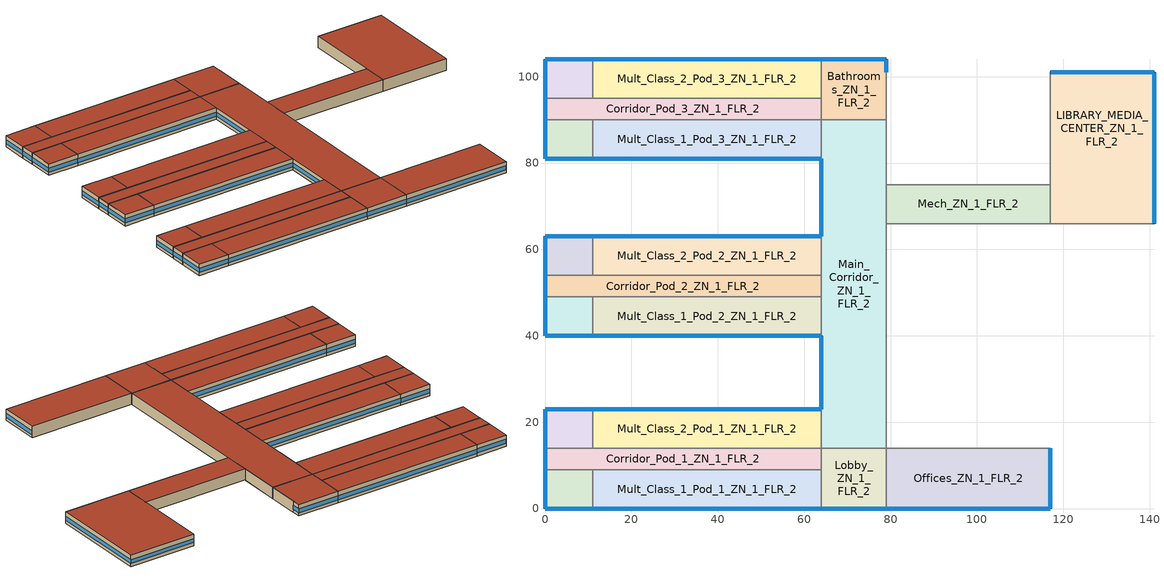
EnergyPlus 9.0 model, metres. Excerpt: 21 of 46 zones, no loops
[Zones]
Corner_Class_1_Pod_1_ZN_1_FLR_2
 floor to Corner_Class_1_Pod_1_ZN_1_FLR_1 (int_slab_floor): 0,9 11,9 11,0 0,0 z4
 wall outside (nonres_ext_wall): 0,9 0,0 11,0 z4:8
 wall to Mult_Class_1_Pod_1_ZN_1_FLR_2 (int_wall): 11,0 11,9 z4:8
 wall to Corridor_Pod_1_ZN_1_FLR_2 (int_wall): 11,9 0,9 z4:8
 window (NonresWindow_U_0.47_SHGC_0.25): 0.05,0 10.95,0 z5.1:6.51; 0,8.95 0,0.05 z5.1:6.52
 roof outside (nonres_roof): 0,0 11,0 11,9 0,9 z8
Mult_Class_1_Pod_1_ZN_1_FLR_2
 floor to Mult_Class_1_Pod_1_ZN_1_FLR_1 (int_slab_floor): 11,9 64,9 64,0 11,0 z4
 wall outside (nonres_ext_wall): 11,0 64,0 z4:8
 wall to Lobby_ZN_1_FLR_2 (int_wall): 64,0 64,9 z4:8
 wall to Corridor_Pod_1_ZN_1_FLR_2 (int_wall): 64,9 11,9 z4:8
 window (NonresWindow_U_0.47_SHGC_0.25): 11.05,0 63.95,0 z5.1:6.5
 roof outside (nonres_roof): 11,0 64,0 64,9 11,9 z8
Corridor_Pod_1_ZN_1_FLR_2
 floor to Corridor_Pod_1_ZN_1_FLR_1 (int_slab_floor): 0,14 64,14 64,9 0,9 z4
 wall outside (nonres_ext_wall): 0,14 0,9 z4:8
 wall to Lobby_ZN_1_FLR_2 (int_wall): 64,9 64,14 z4:8
 wall to Mult_Class_2_Pod_1_ZN_1_FLR_2 (int_wall): 64,14 11,14 z4:8
 wall to Corner_Class_2_Pod_1_ZN_1_FLR_2 (int_wall): 11,14 0,14 z4:8
 window (NonresWindow_U_0.47_SHGC_0.25): 0,13.95 0,9.05 z5.1:6.53
 roof outside (nonres_roof): 0,9 64,9 64,14 0,14 z8
Corner_Class_2_Pod_1_ZN_1_FLR_2
 floor to Corner_Class_2_Pod_1_ZN_1_FLR_1 (int_slab_floor): 0,23 11,23 11,14 0,14 z4
 wall outside (nonres_ext_wall): 11,23 0,23 0,14 z4:8
 wall to Mult_Class_2_Pod_1_ZN_1_FLR_2 (int_wall): 11,14 11,23 z4:8
 window (NonresWindow_U_0.47_SHGC_0.25): 10.95,23 0.05,23 z5.1:6.51; 0,22.95 0,14.05 z5.1:6.52
 roof outside (nonres_roof): 0,14 11,14 11,23 0,23 z8
Mult_Class_2_Pod_1_ZN_1_FLR_2
 floor to Mult_Class_2_Pod_1_ZN_1_FLR_1 (int_slab_floor): 11,23 64,23 64,14 11,14 z4
 wall outside (nonres_ext_wall): 64,23 11,23 z4:8
 wall to Main_Corridor_ZN_1_FLR_2 (int_wall): 64,14 64,23 z4:8
 window (NonresWindow_U_0.47_SHGC_0.25): 63.95,23 11.05,23 z5.1:6.5
 roof outside (nonres_roof): 11,14 64,14 64,23 11,23 z8
Corner_Class_1_Pod_2_ZN_1_FLR_2
 floor to Corner_Class_1_Pod_2_ZN_1_FLR_1 (int_slab_floor): 0,49 11,49 11,40 0,40 z4
 wall outside (nonres_ext_wall): 0,49 0,40 11,40 z4:8
 wall to Mult_Class_1_Pod_2_ZN_1_FLR_2 (int_wall): 11,40 11,49 z4:8
 wall to Corridor_Pod_2_ZN_1_FLR_2 (int_wall): 11,49 0,49 z4:8
 window (NonresWindow_U_0.47_SHGC_0.25): 0.05,40 10.95,40 z5.1:6.51; 0,48.95 0,40.05 z5.1:6.52
 roof outside (nonres_roof): 0,40 11,40 11,49 0,49 z8
Mult_Class_1_Pod_2_ZN_1_FLR_2
 floor to Mult_Class_1_Pod_2_ZN_1_FLR_1 (int_slab_floor): 11,49 64,49 64,40 11,40 z4
 wall outside (nonres_ext_wall): 11,40 64,40 z4:8
 wall to Main_Corridor_ZN_1_FLR_2 (int_wall): 64,40 64,49 z4:8
 wall to Corridor_Pod_2_ZN_1_FLR_2 (int_wall): 64,49 11,49 z4:8
 window (NonresWindow_U_0.47_SHGC_0.25): 11.05,40 63.95,40 z5.1:6.5
 roof outside (nonres_roof): 11,40 64,40 64,49 11,49 z8
Corridor_Pod_2_ZN_1_FLR_2
 floor to Corridor_Pod_2_ZN_1_FLR_1 (int_slab_floor): 0,54 64,54 64,49 0,49 z4
 wall outside (nonres_ext_wall): 0,54 0,49 z4:8
 wall to Main_Corridor_ZN_1_FLR_2 (int_wall): 64,49 64,54 z4:8
 wall to Mult_Class_2_Pod_2_ZN_1_FLR_2 (int_wall): 64,54 11,54 z4:8
 wall to Corner_Class_2_Pod_2_ZN_1_FLR_2 (int_wall): 11,54 0,54 z4:8
 window (NonresWindow_U_0.47_SHGC_0.25): 0,53.95 0,49.05 z5.1:6.53
 roof outside (nonres_roof): 0,49 64,49 64,54 0,54 z8
Corner_Class_2_Pod_2_ZN_1_FLR_2
 floor to Corner_Class_2_Pod_2_ZN_1_FLR_1 (int_slab_floor): 0,63 11,63 11,54 0,54 z4
 wall outside (nonres_ext_wall): 11,63 0,63 0,54 z4:8
 wall to Mult_Class_2_Pod_2_ZN_1_FLR_2 (int_wall): 11,54 11,63 z4:8
 window (NonresWindow_U_0.47_SHGC_0.25): 10.95,63 0.05,63 z5.1:6.51; 0,62.95 0,54.05 z5.1:6.52
 roof outside (nonres_roof): 0,54 11,54 11,63 0,63 z8
Mult_Class_2_Pod_2_ZN_1_FLR_2
 floor to Mult_Class_2_Pod_2_ZN_1_FLR_1 (int_slab_floor): 11,63 64,63 64,54 11,54 z4
 wall outside (nonres_ext_wall): 64,63 11,63 z4:8
 wall to Main_Corridor_ZN_1_FLR_2 (int_wall): 64,54 64,63 z4:8
 window (NonresWindow_U_0.47_SHGC_0.25): 63.95,63 11.05,63 z5.1:6.5
 roof outside (nonres_roof): 11,54 64,54 64,63 11,63 z8
Corner_Class_1_Pod_3_ZN_1_FLR_2
 floor to Corner_Class_1_Pod_3_ZN_1_FLR_1 (int_slab_floor): 0,90 11,90 11,81 0,81 z4
 wall outside (nonres_ext_wall): 0,90 0,81 11,81 z4:8
 wall to Mult_Class_1_Pod_3_ZN_1_FLR_2 (int_wall): 11,81 11,90 z4:8
 wall to Corridor_Pod_3_ZN_1_FLR_2 (int_wall): 11,90 0,90 z4:8
 window (NonresWindow_U_0.47_SHGC_0.25): 0.05,81 10.95,81 z5.1:6.51; 0,89.95 0,81.05 z5.1:6.52
 roof outside (nonres_roof): 0,81 11,81 11,90 0,90 z8
Mult_Class_1_Pod_3_ZN_1_FLR_2
 floor to Mult_Class_1_Pod_3_ZN_1_FLR_1 (int_slab_floor): 11,90 64,90 64,81 11,81 z4
 wall outside (nonres_ext_wall): 11,81 64,81 z4:8
 wall to Main_Corridor_ZN_1_FLR_2 (int_wall): 64,81 64,90 z4:8
 wall to Corridor_Pod_3_ZN_1_FLR_2 (int_wall): 64,90 11,90 z4:8
 window (NonresWindow_U_0.47_SHGC_0.25): 11.05,81 63.95,81 z5.1:6.5
 roof outside (nonres_roof): 11,81 64,81 64,90 11,90 z8
Corridor_Pod_3_ZN_1_FLR_2
 floor to Corridor_Pod_3_ZN_1_FLR_1 (int_slab_floor): 0,95 64,95 64,90 0,90 z4
 wall outside (nonres_ext_wall): 0,95 0,90 z4:8
 wall to Bathrooms_ZN_1_FLR_2 (int_wall): 64,90 64,95 z4:8
 wall to Mult_Class_2_Pod_3_ZN_1_FLR_2 (int_wall): 64,95 11,95 z4:8
 wall to Corner_Class_2_Pod_3_ZN_1_FLR_2 (int_wall): 11,95 0,95 z4:8
 window (NonresWindow_U_0.47_SHGC_0.25): 0,94.95 0,90.05 z5.1:6.53
 roof outside (nonres_roof): 0,90 64,90 64,95 0,95 z8
Corner_Class_2_Pod_3_ZN_1_FLR_2
 floor to Corner_Class_2_Pod_3_ZN_1_FLR_1 (int_slab_floor): 0,104 11,104 11,95 0,95 z4
 wall outside (nonres_ext_wall): 11,104 0,104 0,95 z4:8
 wall to Mult_Class_2_Pod_3_ZN_1_FLR_2 (int_wall): 11,95 11,104 z4:8
 window (NonresWindow_U_0.47_SHGC_0.25): 10.95,104 0.05,104 z5.1:6.51; 0,103.95 0,95.05 z5.1:6.52
 roof outside (nonres_roof): 0,95 11,95 11,104 0,104 z8
Mult_Class_2_Pod_3_ZN_1_FLR_2
 floor to Mult_Class_2_Pod_3_ZN_1_FLR_1 (int_slab_floor): 11,104 64,104 64,95 11,95 z4
 wall outside (nonres_ext_wall): 64,104 11,104 z4:8
 wall to Bathrooms_ZN_1_FLR_2 (int_wall): 64,95 64,104 z4:8
 window (NonresWindow_U_0.47_SHGC_0.25): 63.95,104 11.05,104 z5.1:6.5
 roof outside (nonres_roof): 11,95 64,95 64,104 11,104 z8
Main_Corridor_ZN_1_FLR_2
 floor to Main_Corridor_ZN_1_FLR_1 (int_slab_floor): 64,90 79,90 79,14 64,14 z4
 wall outside (nonres_ext_wall): 64,81 64,63 / 64,40 64,23 z4:8
 wall to Lobby_ZN_1_FLR_2 (int_wall): 64,14 79,14 z4:8
 wall to Gym_ZN_1_FLR_1 (int_wall): 79,14 79,66 z4:8
 wall to Mech_ZN_1_FLR_2 (int_wall): 79,66 79,75 z4:8
 wall to Auditorium_ZN_1_FLR_1 (nonres_ext_wall): 79,75 79,90 z4:8
 wall to Bathrooms_ZN_1_FLR_2 (int_wall): 79,90 64,90 z4:8
 window (NonresWindow_U_0.47_SHGC_0.25): 64,80.95 64,63.05 / 64,39.95 64,23.05 z5.1:6.51
 roof outside (nonres_roof): 64,14 79,14 79,90 64,90 z8
Lobby_ZN_1_FLR_2
 floor to Lobby_ZN_1_FLR_1 (int_slab_floor): 64,14 79,14 79,0 64,0 z4
 wall outside (nonres_ext_wall): 64,0 79,0 z4:8
 wall to Offices_ZN_1_FLR_2 (int_wall): 79,0 79,14 z4:8
 window (NonresWindow_U_0.47_SHGC_0.25): 64.05,0 78.95,0 z5.1:6.51
 roof outside (nonres_roof): 64,0 79,0 79,14 64,14 z8
Bathrooms_ZN_1_FLR_2
 floor to Bathrooms_ZN_1_FLR_1 (int_slab_floor): 64,104 79,104 79,90 64,90 z4
 wall outside (nonres_ext_wall): 79,101 79,104 64,104 z4:8
 wall to Auditorium_ZN_1_FLR_1 (nonres_ext_wall): 79,90 79,101 z4:8
 window (NonresWindow_U_0.47_SHGC_0.25): 79,101.05 79,103.95 z5.1:6.55; 78.95,104 64.05,104 z5.1:6.51
 roof outside (nonres_roof): 64,90 79,90 79,104 64,104 z8
Offices_ZN_1_FLR_2
 floor to Offices_ZN_1_FLR_1 (int_slab_floor): 79,14 117,14 117,0 79,0 z4
 wall outside (nonres_ext_wall): 79,0 117,0 117,14 z4:8
 wall to Gym_ZN_1_FLR_1 (int_wall): 117,14 79,14 z4:8
 window (NonresWindow_U_0.47_SHGC_0.25): 79.05,0 116.95,0 z5.1:6.5; 117,0.05 117,13.95 z5.1:6.51
 roof outside (nonres_roof): 79,0 117,0 117,14 79,14 z8
LIBRARY_MEDIA_CENTER_ZN_1_FLR_2
 floor to Kitchen_ZN_1_FLR_1 (int_slab_floor): 117,75 141,75 141,66 117,66 z4
 floor to Cafeteria_ZN_1_FLR_1 (int_slab_floor): 117,101 141,101 141,75 117,75 z4
 wall outside (nonres_ext_wall): 141,66 141,101 117,101 z4:8
 wall to Aux_Gym_ZN_1_FLR_1 (int_wall): 117,66 141,66 z4:8
 wall to Mech_ZN_1_FLR_2 (int_wall): 117,75 117,66 z4:8
 wall to Auditorium_ZN_1_FLR_1 (int_wall): 117,101 117,75 z4:8
 window (NonresWindow_U_0.47_SHGC_0.25): 141,66.05 141,100.95 z5.1:6.5; 140.95,101 117.05,101 z5.1:6.51
 roof outside (nonres_roof): 117,66 141,66 141,101 117,101 z8
Mech_ZN_1_FLR_2
 floor to Mech_ZN_1_FLR_1 (int_slab_floor): 79,75 117,75 117,66 79,66 z4
 wall to Gym_ZN_1_FLR_1 (int_wall): 79,66 117,66 z4:8
 wall to Auditorium_ZN_1_FLR_1 (int_wall): 117,75 79,75 z4:8
 roof outside (nonres_roof): 79,66 117,66 117,75 79,75 z8
[Building]
SchoolSecondary: North Axis {deg}=0; Terrain=City; Loads Convergence Tolerance Value=0.04; Temperature Convergence Tolerance Value {deltaC}=0.2; Solar Distribution=FullInteriorAndExterior; Maximum Number of Warmup Days=25; Minimum Number of Warmup Days=6
[Site:Location]
Site:Location=Tampa-MacDill.AFB_FL_USA WMO=747880; Latitude {N+ S-}=27.85; Longitude {W- E+}=-82.52; Time Zone Relative to GMT {GMT+/-}=-5; Elevation {m}=8
[SizingPeriod:DesignDay] Day of Month=21; Dry-Bulb Temperature Range Modifier Type=DefaultMultipliers; Humidity Condition Type=Wetbulb; Barometric Pressure {Pa}=101229; Rain {Yes/No}=No; Snow on ground {Yes/No}=No; Daylight Savings Time Indicator=No
Name | Month | Day Type | Maximum Dry-Bulb Temperature {C} | Daily Dry-Bulb Temperature Range {C} | Wetbulb at Maximum Dry-Bulb {C} | Wind Speed {m/s} design conditions vs. traditional 6.71 m/s (15 mph) | Wind Direction {Degrees; N=0, S=180} | Solar Model Indicator | Clearness {0.0 to 1.1} | Wind Speed {m/s} design conditions vs. traditional 3.35 m/s (7mph) | ASHRAE Clear Sky Optical Depth for Beam Irradiance (taub) | ASHRAE Clear Sky Optical Depth for Diffuse Irradiance (taud)
Tampa-MacDill.AFB_FL_USA Ann Htg 99.6% Condns DB | 1 | WinterDesignDay | 4.6 | 0 | 4.6 | 2.5 | 10 | ASHRAEClearSky | 0
Tampa-MacDill.AFB_FL_USA Ann Clg .4% Condns DB=>MWB | 8 | SummerDesignDay | 33.9 | 7.9 | 25.1 |  | 270 | ASHRAETau |  | 3.1 | 0.491 | 2.016
[Site:WaterMainsTemperature]
Calculation Method=CORRELATION; Annual average outdoor air temperature {C}=21.85; Maximum difference in monthly average outdoor air temperatures {C}=14.3
[Site:GroundTemperature:FCfactorMethod]
January Ground Temperature {C}=24.2; February Ground Temperature {C}=18.9; March Ground Temperature {C}=15.7; April Ground Temperature {C}=13.6; May Ground Temperature {C}=15.5; June Ground Temperature {C}=17.1; July Ground Temperature {C}=21.2; August Ground Temperature {C}=26.9; September Ground Temperature {C}=27.6; October Ground Temperature {C}=27.9; November Ground Temperature {C}=27.4; December Ground Temperature {C}=26.2
[Material:NoMass]
CP02 CARPET PAD: VeryRough, 0.21648, 0.9, 0.7, 0.8
Nonres_Roof_Insulation: MediumSmooth, 4.31889, 0.9, 0.7, 0.7
Nonres_Exterior_Wall_Insulation: MediumSmooth, 1.71283, 0.9, 0.7, 0.7
[Construction]
InteriorFurnishings: Std Wood 6inch
int_wall: G01 13mm gypsum board, G01 13mm gypsum board
int_slab_floor: 100mm Normalweight concrete floor, CP02 CARPET PAD
nonres_roof: F13 Built-up roofing, Nonres_Roof_Insulation, F08 Metal surface
nonres_ext_wall: F07 25mm stucco, G01 16mm gypsum board, Nonres_Exterior_Wall_Insulation, G01 16mm gypsum board
NonresWindow_U_0.47_SHGC_0.25: Nonres Window Glazing Layer
[Material]
Name | Roughness | Thickness {m} | Conductivity {W/m-K} | Density {kg/m3} | Specific Heat {J/kg-K} | Thermal Absorptance | Solar Absorptance | Visible Absorptance | Absorptance:Thermal | Absorptance:Solar | Absorptance:Visible
Std Wood 6inch | MediumSmooth | 0.15 | 0.12 | 540 | 1210 | 0.9 | 0.7 | 0.7
F07 25mm stucco | Smooth | 0.0254 | 0.72 | 1856 | 840 | 0.9 | 0.7 | 0.7
F08 Metal surface | Smooth | 0.0008 | 45.28 | 7824 | 500
F13 Built-up roofing | Rough | 0.0095 | 0.16 | 1120 | 1460 |  |  |  | 0.75 | 0.45
G01 13mm gypsum board | Smooth | 0.0127 | 0.16 | 800 | 1090 |  |  |  | 0.9 | 0.7 | 0.5
G01 16mm gypsum board | MediumSmooth | 0.0159 | 0.16 | 800 | 1090
100mm Normalweight concrete floor | MediumRough | 0.1016 | 2.31 | 2322 | 832
[WindowMaterial:SimpleGlazingSystem]
Nonres Window Glazing Layer: U-Factor {W/m2-K}=2.66878; Solar Heat Gain Coefficient=0.25; Visible Transmittance=0.275
[Zone] Type=1; Multiplier=1; Ceiling Height {m}=4; Floor Area {m2}=autocalculate; Part of Total Floor Area=Yes
Name | Volume {m3}
Corner_Class_1_Pod_1_ZN_1_FLR_2; Corner_Class_2_Pod_1_ZN_1_FLR_2; Corner_Class_1_Pod_2_ZN_1_FLR_2; Corner_Class_2_Pod_2_ZN_1_FLR_2; Corner_Class_1_Pod_3_ZN_1_FLR_2; Corner_Class_2_Pod_3_ZN_1_FLR_2 | 396
Mult_Class_1_Pod_1_ZN_1_FLR_2; Mult_Class_2_Pod_1_ZN_1_FLR_2; Mult_Class_1_Pod_2_ZN_1_FLR_2; Mult_Class_2_Pod_2_ZN_1_FLR_2; Mult_Class_1_Pod_3_ZN_1_FLR_2; Mult_Class_2_Pod_3_ZN_1_FLR_2 | 1908
Corridor_Pod_1_ZN_1_FLR_2; Corridor_Pod_2_ZN_1_FLR_2; Corridor_Pod_3_ZN_1_FLR_2 | 1280
Main_Corridor_ZN_1_FLR_2 | 4560
Lobby_ZN_1_FLR_2; Bathrooms_ZN_1_FLR_2 | 840
Offices_ZN_1_FLR_2 | 2128
LIBRARY_MEDIA_CENTER_ZN_1_FLR_2 | 3360
Mech_ZN_1_FLR_2 | 1368
[InternalMass] Construction=InteriorFurnishings
Name | Zone | Surface Area {m2}
Corner_Class_1_Pod_1_ZN_1_FLR_2_InternalMass_1 | Corner_Class_1_Pod_1_ZN_1_FLR_2 | 198
Mult_Class_1_Pod_1_ZN_1_FLR_2_InternalMass_1 | Mult_Class_1_Pod_1_ZN_1_FLR_2 | 954
Corridor_Pod_1_ZN_1_FLR_2_InternalMass_1 | Corridor_Pod_1_ZN_1_FLR_2 | 640
Corner_Class_2_Pod_1_ZN_1_FLR_2_InternalMass_1 | Corner_Class_2_Pod_1_ZN_1_FLR_2 | 198
Mult_Class_2_Pod_1_ZN_1_FLR_2_InternalMass_1 | Mult_Class_2_Pod_1_ZN_1_FLR_2 | 954
Corner_Class_1_Pod_2_ZN_1_FLR_2_InternalMass_1 | Corner_Class_1_Pod_2_ZN_1_FLR_2 | 198
Mult_Class_1_Pod_2_ZN_1_FLR_2_InternalMass_1 | Mult_Class_1_Pod_2_ZN_1_FLR_2 | 954
Corridor_Pod_2_ZN_1_FLR_2_InternalMass_1 | Corridor_Pod_2_ZN_1_FLR_2 | 640
Corner_Class_2_Pod_2_ZN_1_FLR_2_InternalMass_1 | Corner_Class_2_Pod_2_ZN_1_FLR_2 | 198
Mult_Class_2_Pod_2_ZN_1_FLR_2_InternalMass_1 | Mult_Class_2_Pod_2_ZN_1_FLR_2 | 954
Corner_Class_1_Pod_3_ZN_1_FLR_2_InternalMass_1 | Corner_Class_1_Pod_3_ZN_1_FLR_2 | 198
Mult_Class_1_Pod_3_ZN_1_FLR_2_InternalMass_1 | Mult_Class_1_Pod_3_ZN_1_FLR_2 | 954
Corridor_Pod_3_ZN_1_FLR_2_InternalMass_1 | Corridor_Pod_3_ZN_1_FLR_2 | 640
Corner_Class_2_Pod_3_ZN_1_FLR_2_InternalMass_1 | Corner_Class_2_Pod_3_ZN_1_FLR_2 | 198
Mult_Class_2_Pod_3_ZN_1_FLR_2_InternalMass_1 | Mult_Class_2_Pod_3_ZN_1_FLR_2 | 954
Main_Corridor_ZN_1_FLR_2_InternalMass_1 | Main_Corridor_ZN_1_FLR_2 | 2280
Lobby_ZN_1_FLR_2_InternalMass_1 | Lobby_ZN_1_FLR_2 | 420
Bathrooms_ZN_1_FLR_2_InternalMass_1 | Bathrooms_ZN_1_FLR_2 | 420
Offices_ZN_1_FLR_2_InternalMass_1 | Offices_ZN_1_FLR_2 | 1064
LIBRARY_MEDIA_CENTER_ZN_1_FLR_2_InternalMass_1 | LIBRARY_MEDIA_CENTER_ZN_1_FLR_2 | 1680
Mech_ZN_1_FLR_2_InternalMass_1 | Mech_ZN_1_FLR_2 | 684
[People] Fraction Radiant=0.3; Sensible Heat Fraction=AUTOCALCULATE; Activity Level Schedule=ACTIVITY_SCH; Enable ASHRAE 55 Comfort Warnings=No; Mean Radiant Temperature Calculation Type=ZoneAveraged; Work Efficiency Schedule=WORK_EFF_SCH; Clothing Insulation Calculation Method=ClothingInsulationSchedule; Clothing Insulation Schedule=CLOTHING_SCH; Air Velocity Schedule=AIR_VELO_SCH; Thermal Comfort Model 1 Type=FANGER
Name | Zone or ZoneList | Number of People Schedule | Number of People Calculation Method | Zone Floor Area per Person {m2/person}
Corner_Class_1_Pod_1_ZN_1_FLR_2 | Corner_Class_1_Pod_1_ZN_1_FLR_2 | BLDG_OCC_SCH | Area/Person | 2.654
Mult_Class_1_Pod_1_ZN_1_FLR_2 | Mult_Class_1_Pod_1_ZN_1_FLR_2 | BLDG_OCC_SCH | Area/Person | 2.654
Corridor_Pod_1_ZN_1_FLR_2 | Corridor_Pod_1_ZN_1_FLR_2 | BLDG_OCC_SCH | People
Corner_Class_2_Pod_1_ZN_1_FLR_2 | Corner_Class_2_Pod_1_ZN_1_FLR_2 | BLDG_OCC_SCH | Area/Person | 2.654
Mult_Class_2_Pod_1_ZN_1_FLR_2 | Mult_Class_2_Pod_1_ZN_1_FLR_2 | BLDG_OCC_SCH | Area/Person | 2.654
Corner_Class_1_Pod_2_ZN_1_FLR_2 | Corner_Class_1_Pod_2_ZN_1_FLR_2 | BLDG_OCC_SCH | Area/Person | 2.654
Mult_Class_1_Pod_2_ZN_1_FLR_2 | Mult_Class_1_Pod_2_ZN_1_FLR_2 | BLDG_OCC_SCH | Area/Person | 2.654
Corridor_Pod_2_ZN_1_FLR_2 | Corridor_Pod_2_ZN_1_FLR_2 | BLDG_OCC_SCH | People
Corner_Class_2_Pod_2_ZN_1_FLR_2 | Corner_Class_2_Pod_2_ZN_1_FLR_2 | BLDG_OCC_SCH | Area/Person | 2.654
Mult_Class_2_Pod_2_ZN_1_FLR_2 | Mult_Class_2_Pod_2_ZN_1_FLR_2 | BLDG_OCC_SCH | Area/Person | 2.654
Corner_Class_1_Pod_3_ZN_1_FLR_2 | Corner_Class_1_Pod_3_ZN_1_FLR_2 | BLDG_OCC_SCH | Area/Person | 2.654
Mult_Class_1_Pod_3_ZN_1_FLR_2 | Mult_Class_1_Pod_3_ZN_1_FLR_2 | BLDG_OCC_SCH_Extend | Area/Person | 2.654
Corridor_Pod_3_ZN_1_FLR_2 | Corridor_Pod_3_ZN_1_FLR_2 | BLDG_OCC_SCH | People
Corner_Class_2_Pod_3_ZN_1_FLR_2 | Corner_Class_2_Pod_3_ZN_1_FLR_2 | BLDG_OCC_SCH | Area/Person | 2.654
Mult_Class_2_Pod_3_ZN_1_FLR_2 | Mult_Class_2_Pod_3_ZN_1_FLR_2 | BLDG_OCC_SCH_Extend | Area/Person | 2.654
Bathrooms_ZN_1_FLR_2 | Bathrooms_ZN_1_FLR_2 | BLDG_OCC_SCH | People
Offices_ZN_1_FLR_2 | Offices_ZN_1_FLR_2 | BLDG_OCC_SCH_Offices_w_SB | Area/Person | 18.579
LIBRARY_MEDIA_CENTER_ZN_1_FLR_2 | LIBRARY_MEDIA_CENTER_ZN_1_FLR_2 | BLDG_OCC_SCH | Area/Person | 9.289
Mech_ZN_1_FLR_2 | Mech_ZN_1_FLR_2 | BLDG_OCC_SCH | People
[Lights] Design Level Calculation Method=Watts/Area; Return Air Fraction=0; Fraction Radiant=0.37; Fraction Visible=0.2; Fraction Replaceable=1; Return Air Fraction Calculated from Plenum Temperature=No
Name | Zone or ZoneList | Schedule | Watts per Zone Floor Area {W/m2}
Corner_Class_1_Pod_1_ZN_1_FLR_2_Lights | Corner_Class_1_Pod_1_ZN_1_FLR_2 | BLDG_LIGHT_CLASSROOM_SCH | 7.64238
Mult_Class_1_Pod_1_ZN_1_FLR_2_Lights | Mult_Class_1_Pod_1_ZN_1_FLR_2 | BLDG_LIGHT_CLASSROOM_SCH | 7.64238
Corridor_Pod_1_ZN_1_FLR_2_Lights | Corridor_Pod_1_ZN_1_FLR_2 | BLDG_LIGHT_CORRIDOR_SCH | 4.4132
Corner_Class_2_Pod_1_ZN_1_FLR_2_Lights | Corner_Class_2_Pod_1_ZN_1_FLR_2 | BLDG_LIGHT_CLASSROOM_SCH | 7.64238
Mult_Class_2_Pod_1_ZN_1_FLR_2_Lights | Mult_Class_2_Pod_1_ZN_1_FLR_2 | BLDG_LIGHT_CLASSROOM_SCH | 7.64238
Corner_Class_1_Pod_2_ZN_1_FLR_2_Lights | Corner_Class_1_Pod_2_ZN_1_FLR_2 | BLDG_LIGHT_CLASSROOM_SCH | 7.64238
Mult_Class_1_Pod_2_ZN_1_FLR_2_Lights | Mult_Class_1_Pod_2_ZN_1_FLR_2 | BLDG_LIGHT_CLASSROOM_SCH | 7.64238
Corridor_Pod_2_ZN_1_FLR_2_Lights | Corridor_Pod_2_ZN_1_FLR_2 | BLDG_LIGHT_CORRIDOR_SCH | 4.4132
Corner_Class_2_Pod_2_ZN_1_FLR_2_Lights | Corner_Class_2_Pod_2_ZN_1_FLR_2 | BLDG_LIGHT_CLASSROOM_SCH | 7.64238
Mult_Class_2_Pod_2_ZN_1_FLR_2_Lights | Mult_Class_2_Pod_2_ZN_1_FLR_2 | BLDG_LIGHT_CLASSROOM_SCH | 7.64238
Corner_Class_1_Pod_3_ZN_1_FLR_2_Lights | Corner_Class_1_Pod_3_ZN_1_FLR_2 | BLDG_LIGHT_CLASSROOM_SCH | 7.64238
Mult_Class_1_Pod_3_ZN_1_FLR_2_Lights | Mult_Class_1_Pod_3_ZN_1_FLR_2 | BLDG_LIGHT_CLASSROOM_SCH | 7.64238
Corridor_Pod_3_ZN_1_FLR_2_Lights | Corridor_Pod_3_ZN_1_FLR_2 | BLDG_LIGHT_CORRIDOR_SCH | 4.4132
Corner_Class_2_Pod_3_ZN_1_FLR_2_Lights | Corner_Class_2_Pod_3_ZN_1_FLR_2 | BLDG_LIGHT_CLASSROOM_SCH | 7.64238
Mult_Class_2_Pod_3_ZN_1_FLR_2_Lights | Mult_Class_2_Pod_3_ZN_1_FLR_2 | BLDG_LIGHT_CLASSROOM_SCH | 7.64238
Main_Corridor_ZN_1_FLR_2_Lights | Main_Corridor_ZN_1_FLR_2 | BLDG_LIGHT_CORRIDOR_SCH | 4.4132
Lobby_ZN_1_FLR_2_Lights | Lobby_ZN_1_FLR_2 | BLDG_LIGHT_LOBBYFLR1_SCH | 9.04168
Bathrooms_ZN_1_FLR_2_Lights | Bathrooms_ZN_1_FLR_2 | BLDG_LIGHT_BATH_SCH | 6.78126
Offices_ZN_1_FLR_2_Lights | Offices_ZN_1_FLR_2 | BLDG_LIGHT_OFFICE_SCH | 7.96529
LIBRARY_MEDIA_CENTER_ZN_1_FLR_2_Lights | LIBRARY_MEDIA_CENTER_ZN_1_FLR_2 | BLDG_LIGHT_LIBRARY_SCH | 8.93405
Mech_ZN_1_FLR_2_Lights | Mech_ZN_1_FLR_2 | BLDG_LIGHT_MECHANIC_SCH | 10.2257
[ElectricEquipment] Schedule=BLDG_EQUIP_SCH; Design Level Calculation Method=EquipmentLevel; Fraction Latent=0; Fraction Radiant=0.5; Fraction Lost=0
Name | Zone or ZoneList | Design Level {W}
Corner_Class_1_Pod_1_ZN_1_FLR_2_PlugMisc_Equip | Corner_Class_1_Pod_1_ZN_1_FLR_2 | 990
Mult_Class_1_Pod_1_ZN_1_FLR_2_PlugMisc_Equip | Mult_Class_1_Pod_1_ZN_1_FLR_2 | 4770
Corridor_Pod_1_ZN_1_FLR_2_PlugMisc_Equip | Corridor_Pod_1_ZN_1_FLR_2 | 1280
Corner_Class_2_Pod_1_ZN_1_FLR_2_PlugMisc_Equip | Corner_Class_2_Pod_1_ZN_1_FLR_2 | 990
Mult_Class_2_Pod_1_ZN_1_FLR_2_PlugMisc_Equip | Mult_Class_2_Pod_1_ZN_1_FLR_2 | 4770
Corner_Class_1_Pod_2_ZN_1_FLR_2_PlugMisc_Equip | Corner_Class_1_Pod_2_ZN_1_FLR_2 | 990
Mult_Class_1_Pod_2_ZN_1_FLR_2_PlugMisc_Equip | Mult_Class_1_Pod_2_ZN_1_FLR_2 | 4770
Corridor_Pod_2_ZN_1_FLR_2_PlugMisc_Equip | Corridor_Pod_2_ZN_1_FLR_2 | 1280
Corner_Class_2_Pod_2_ZN_1_FLR_2_PlugMisc_Equip | Corner_Class_2_Pod_2_ZN_1_FLR_2 | 990
Mult_Class_2_Pod_2_ZN_1_FLR_2_PlugMisc_Equip | Mult_Class_2_Pod_2_ZN_1_FLR_2 | 4770
Corner_Class_1_Pod_3_ZN_1_FLR_2_PlugMisc_Equip | Corner_Class_1_Pod_3_ZN_1_FLR_2 | 990
Mult_Class_1_Pod_3_ZN_1_FLR_2_PlugMisc_Equip | Mult_Class_1_Pod_3_ZN_1_FLR_2 | 9540
Corridor_Pod_3_ZN_1_FLR_2_PlugMisc_Equip | Corridor_Pod_3_ZN_1_FLR_2 | 1280
Corner_Class_2_Pod_3_ZN_1_FLR_2_PlugMisc_Equip | Corner_Class_2_Pod_3_ZN_1_FLR_2 | 990
Mult_Class_2_Pod_3_ZN_1_FLR_2_PlugMisc_Equip | Mult_Class_2_Pod_3_ZN_1_FLR_2 | 9540
Main_Corridor_ZN_1_FLR_2_PlugMisc_Equip | Main_Corridor_ZN_1_FLR_2 | 4560
Lobby_ZN_1_FLR_2_PlugMisc_Equip | Lobby_ZN_1_FLR_2 | 840
Bathrooms_ZN_1_FLR_2_PlugMisc_Equip | Bathrooms_ZN_1_FLR_2 | 840
Offices_ZN_1_FLR_2_PlugMisc_Equip | Offices_ZN_1_FLR_2 | 5745.6
LIBRARY_MEDIA_CENTER_ZN_1_FLR_2_PlugMisc_Equip | LIBRARY_MEDIA_CENTER_ZN_1_FLR_2 | 8400
Mech_ZN_1_FLR_2_PlugMisc_Equip | Mech_ZN_1_FLR_2 | 1368
[Daylighting:Controls] Daylighting Method=SplitFlux; Lighting Control Type=Continuousoff; Minimum Input Power Fraction for Continuous or ContinuousOff Dimming Control=0.2; Minimum Light Output Fraction for Continuous or ContinuousOff Dimming Control=0.2; Number of Stepped Control Steps=3; Probability Lighting will be Reset When Needed in Manual Stepped Control=1; Maximum Allowable Discomfort Glare Index=22
Name | Zone | Glare Calculation Daylighting Reference Point | Glare Calculation Azimuth Angle of View Direction Clockwise from Zone y-Axis {deg} | Daylighting Reference Point 1 | Fraction of Zone Controlled by Reference Point 1 | Illuminance Setpoint at Reference Point 1 {lux} | Daylighting Reference Point 2 | Fraction of Zone Controlled by Reference Point 2 | Illuminance Setpoint at Reference Point 2 {lux}
Corner_Class_1_Pod_1_ZN_1_FLR_2_DaylCtrl | Corner_Class_1_Pod_1_ZN_1_FLR_2 | Corner_Class_1_Pod_1_ZN_1_FLR_2_DaylRefPt1 | 180 | Corner_Class_1_Pod_1_ZN_1_FLR_2_DaylRefPt1 | 0.56 | 377 | Corner_Class_1_Pod_1_ZN_1_FLR_2_DaylRefPt2 | 0.2 | 377
Mult_Class_1_Pod_1_ZN_1_FLR_2_DaylCtrl | Mult_Class_1_Pod_1_ZN_1_FLR_2 | Mult_Class_1_Pod_1_ZN_1_FLR_2_DaylRefPt1 | 180 | Mult_Class_1_Pod_1_ZN_1_FLR_2_DaylRefPt1 | 0.28 | 377 | Mult_Class_1_Pod_1_ZN_1_FLR_2_DaylRefPt2 | 0.28 | 377
Corner_Class_2_Pod_1_ZN_1_FLR_2_DaylCtrl | Corner_Class_2_Pod_1_ZN_1_FLR_2 | Corner_Class_2_Pod_1_ZN_1_FLR_2_DaylRefPt1 | 270 | Corner_Class_2_Pod_1_ZN_1_FLR_2_DaylRefPt1 | 0.56 | 377 | Corner_Class_2_Pod_1_ZN_1_FLR_2_DaylRefPt2 | 0.2 | 377
Mult_Class_2_Pod_1_ZN_1_FLR_2_DaylCtrl | Mult_Class_2_Pod_1_ZN_1_FLR_2 | Mult_Class_2_Pod_1_ZN_1_FLR_2_DaylRefPt1 | 0 | Mult_Class_2_Pod_1_ZN_1_FLR_2_DaylRefPt1 | 0.28 | 377 | Mult_Class_2_Pod_1_ZN_1_FLR_2_DaylRefPt2 | 0.28 | 377
Corner_Class_1_Pod_2_ZN_1_FLR_2_DaylCtrl | Corner_Class_1_Pod_2_ZN_1_FLR_2 | Corner_Class_1_Pod_2_ZN_1_FLR_2_DaylRefPt1 | 180 | Corner_Class_1_Pod_2_ZN_1_FLR_2_DaylRefPt1 | 0.56 | 377 | Corner_Class_1_Pod_2_ZN_1_FLR_2_DaylRefPt2 | 0.2 | 377
Mult_Class_1_Pod_2_ZN_1_FLR_2_DaylCtrl | Mult_Class_1_Pod_2_ZN_1_FLR_2 | Mult_Class_1_Pod_2_ZN_1_FLR_2_DaylRefPt1 | 180 | Mult_Class_1_Pod_2_ZN_1_FLR_2_DaylRefPt1 | 0.28 | 377 | Mult_Class_1_Pod_2_ZN_1_FLR_2_DaylRefPt2 | 0.28 | 377
Corner_Class_2_Pod_2_ZN_1_FLR_2_DaylCtrl | Corner_Class_2_Pod_2_ZN_1_FLR_2 | Corner_Class_2_Pod_2_ZN_1_FLR_2_DaylRefPt1 | 270 | Corner_Class_2_Pod_2_ZN_1_FLR_2_DaylRefPt1 | 0.56 | 377 | Corner_Class_2_Pod_2_ZN_1_FLR_2_DaylRefPt2 | 0.2 | 377
Mult_Class_2_Pod_2_ZN_1_FLR_2_DaylCtrl | Mult_Class_2_Pod_2_ZN_1_FLR_2 | Mult_Class_2_Pod_2_ZN_1_FLR_2_DaylRefPt1 | 0 | Mult_Class_2_Pod_2_ZN_1_FLR_2_DaylRefPt1 | 0.28 | 377 | Mult_Class_2_Pod_2_ZN_1_FLR_2_DaylRefPt2 | 0.28 | 377
Corner_Class_1_Pod_3_ZN_1_FLR_2_DaylCtrl | Corner_Class_1_Pod_3_ZN_1_FLR_2 | Corner_Class_1_Pod_3_ZN_1_FLR_2_DaylRefPt1 | 180 | Corner_Class_1_Pod_3_ZN_1_FLR_2_DaylRefPt1 | 0.56 | 377 | Corner_Class_1_Pod_3_ZN_1_FLR_2_DaylRefPt2 | 0.2 | 377
Mult_Class_1_Pod_3_ZN_1_FLR_2_DaylCtrl | Mult_Class_1_Pod_3_ZN_1_FLR_2 | Mult_Class_1_Pod_3_ZN_1_FLR_2_DaylRefPt1 | 180 | Mult_Class_1_Pod_3_ZN_1_FLR_2_DaylRefPt1 | 0.28 | 377 | Mult_Class_1_Pod_3_ZN_1_FLR_2_DaylRefPt2 | 0.28 | 377
Corner_Class_2_Pod_3_ZN_1_FLR_2_DaylCtrl | Corner_Class_2_Pod_3_ZN_1_FLR_2 | Corner_Class_2_Pod_3_ZN_1_FLR_2_DaylRefPt1 | 270 | Corner_Class_2_Pod_3_ZN_1_FLR_2_DaylRefPt1 | 0.56 | 377 | Corner_Class_2_Pod_3_ZN_1_FLR_2_DaylRefPt2 | 0.2 | 377
Mult_Class_2_Pod_3_ZN_1_FLR_2_DaylCtrl | Mult_Class_2_Pod_3_ZN_1_FLR_2 | Mult_Class_2_Pod_3_ZN_1_FLR_2_DaylRefPt1 | 0 | Mult_Class_2_Pod_3_ZN_1_FLR_2_DaylRefPt1 | 0.28 | 377 | Mult_Class_2_Pod_3_ZN_1_FLR_2_DaylRefPt2 | 0.28 | 377
Lobby_ZN_1_FLR_2_DaylCtrl | Lobby_ZN_1_FLR_2 | Lobby_ZN_1_FLR_2_DaylRefPt1 | 180 | Lobby_ZN_1_FLR_2_DaylRefPt1 | 0.18 | 269 | Lobby_ZN_1_FLR_2_DaylRefPt2 | 0.18 | 269
Offices_ZN_1_FLR_2_DaylCtrl | Offices_ZN_1_FLR_2 | Offices_ZN_1_FLR_2_DaylRefPt1 | 180 | Offices_ZN_1_FLR_2_DaylRefPt1 | 0.36 | 323 | Offices_ZN_1_FLR_2_DaylRefPt2 | 0.08 | 323
LIBRARY_MEDIA_CENTER_ZN_1_FLR_2_DaylCtrl | LIBRARY_MEDIA_CENTER_ZN_1_FLR_2 | LIBRARY_MEDIA_CENTER_ZN_1_FLR_2_DaylRefPt1 | 0 | LIBRARY_MEDIA_CENTER_ZN_1_FLR_2_DaylRefPt1 | 0.21 | 538 | LIBRARY_MEDIA_CENTER_ZN_1_FLR_2_DaylRefPt2 | 0.11 | 538
[ZoneInfiltration:DesignFlowRate] Schedule=INFIL_SCH_PNNL; Design Flow Rate Calculation Method=Flow/ExteriorArea; Constant Term Coefficient=0; Temperature Term Coefficient=0; Velocity Term Coefficient=0.224; Velocity Squared Term Coefficient=0
Name | Zone or ZoneList | Flow per Exterior Surface Area {m3/s-m2}
Corner_Class_1_Pod_1_ZN_1_FLR_2_Infiltration | Corner_Class_1_Pod_1_ZN_1_FLR_2 | 0.000254325
Mult_Class_1_Pod_1_ZN_1_FLR_2_Infiltration | Mult_Class_1_Pod_1_ZN_1_FLR_2 | 0.00017524
Corridor_Pod_1_ZN_1_FLR_2_Infiltration | Corridor_Pod_1_ZN_1_FLR_2 | 3.35686e-05
Corner_Class_2_Pod_1_ZN_1_FLR_2_Infiltration | Corner_Class_2_Pod_1_ZN_1_FLR_2 | 0.000254325
Mult_Class_2_Pod_1_ZN_1_FLR_2_Infiltration | Mult_Class_2_Pod_1_ZN_1_FLR_2 | 0.00017524
Corner_Class_1_Pod_2_ZN_1_FLR_2_Infiltration | Corner_Class_1_Pod_2_ZN_1_FLR_2 | 0.000254325
Mult_Class_1_Pod_2_ZN_1_FLR_2_Infiltration | Mult_Class_1_Pod_2_ZN_1_FLR_2 | 0.00017524
Corridor_Pod_2_ZN_1_FLR_2_Infiltration | Corridor_Pod_2_ZN_1_FLR_2 | 3.35686e-05
Corner_Class_2_Pod_2_ZN_1_FLR_2_Infiltration | Corner_Class_2_Pod_2_ZN_1_FLR_2 | 0.000254325
Mult_Class_2_Pod_2_ZN_1_FLR_2_Infiltration | Mult_Class_2_Pod_2_ZN_1_FLR_2 | 0.00017524
Corner_Class_1_Pod_3_ZN_1_FLR_2_Infiltration | Corner_Class_1_Pod_3_ZN_1_FLR_2 | 0.000254325
Mult_Class_1_Pod_3_ZN_1_FLR_2_Infiltration | Mult_Class_1_Pod_3_ZN_1_FLR_2 | 0.00017524
Corridor_Pod_3_ZN_1_FLR_2_Infiltration | Corridor_Pod_3_ZN_1_FLR_2 | 3.35686e-05
Corner_Class_2_Pod_3_ZN_1_FLR_2_Infiltration | Corner_Class_2_Pod_3_ZN_1_FLR_2 | 0.000254325
Mult_Class_2_Pod_3_ZN_1_FLR_2_Infiltration | Mult_Class_2_Pod_3_ZN_1_FLR_2 | 0.00017524
Main_Corridor_ZN_1_FLR_2_Infiltration | Main_Corridor_ZN_1_FLR_2 | 8.4775e-05
Lobby_ZN_1_FLR_2_Infiltration | Lobby_ZN_1_FLR_2 | 0.000126309
Bathrooms_ZN_1_FLR_2_Infiltration | Bathrooms_ZN_1_FLR_2 | 0.00020255
Offices_ZN_1_FLR_2_Infiltration | Offices_ZN_1_FLR_2 | 0.000159878
LIBRARY_MEDIA_CENTER_ZN_1_FLR_2_Infiltration | LIBRARY_MEDIA_CENTER_ZN_1_FLR_2 | 0.000124602
Mech_ZN_1_FLR_2_Infiltration | Mech_ZN_1_FLR_2 | 0
[Exterior:Lights] Control Option=AstronomicalClock
Name | Schedule | Design Level {W}
Exterior_Lights_a | Exterior_lighting_schedule_a | 441.8
Exterior_Lights_b | Exterior_lighting_schedule_b_2016 | 2994.5
Exterior_Lights_c | Exterior_lighting_schedule_c_2016 | 2973.7
[EnergyManagementSystem:Program]
SET_mCl1_Pod_2_ZN_1_FLR_2_Light_EMS_Program: SET mCl1_Pod_2_ZN_1_FLR_2_LSr_IP=0.093*mCl1_Pod_2_ZN_1_FLR_2_LSr/mCl1_Pod_2_ZN_1_FLR_2_Area; IF (mCl1_Pod_2_ZN_1_FLR_2_OSr <= 0) && (mCl1_Pod_2_ZN_1_FLR_2_LSr_IP >= 0.02); SET mCl1_Pod_2_ZN_1_FLR_2_LAr = 0.02*mCl1_Pod_2_ZN_1_FLR_2_Area/0.09290304; ELSE; SET mCl1_Pod_2_ZN_1_FLR_2_LAr = NULL; ENDIF
SET_cPOD2_ZN_1_FLR_2_Light_EMS_Program: SET cPOD2_ZN_1_FLR_2_LSr_IP=0.093*cPOD2_ZN_1_FLR_2_LSr/cPOD2_ZN_1_FLR_2_Area; IF (cPOD2_ZN_1_FLR_2_OSr <= 0) && (cPOD2_ZN_1_FLR_2_LSr_IP >= 0.02); SET cPOD2_ZN_1_FLR_2_LAr = 0.02*cPOD2_ZN_1_FLR_2_Area/0.09290304; ELSE; SET cPOD2_ZN_1_FLR_2_LAr = NULL; ENDIF
SET_cCL2_Pod_2_ZN_1_FLR_2_Light_EMS_Program: SET cCL2_Pod_2_ZN_1_FLR_2_LSr_IP=0.093*cCL2_Pod_2_ZN_1_FLR_2_LSr/cCL2_Pod_2_ZN_1_FLR_2_Area; IF (cCL2_Pod_2_ZN_1_FLR_2_OSr <= 0) && (cCL2_Pod_2_ZN_1_FLR_2_LSr_IP >= 0.02); SET cCL2_Pod_2_ZN_1_FLR_2_LAr = 0.02*cCL2_Pod_2_ZN_1_FLR_2_Area/0.09290304; ELSE; SET cCL2_Pod_2_ZN_1_FLR_2_LAr = NULL; ENDIF
SET_mCl2_Pod_2_ZN_1_FLR_2_Light_EMS_Program: SET mCl2_Pod_2_ZN_1_FLR_2_LSr_IP=0.093*mCl2_Pod_2_ZN_1_FLR_2_LSr/mCl2_Pod_2_ZN_1_FLR_2_Area; IF (mCl2_Pod_2_ZN_1_FLR_2_OSr <= 0) && (mCl2_Pod_2_ZN_1_FLR_2_LSr_IP >= 0.02); SET mCl2_Pod_2_ZN_1_FLR_2_LAr = 0.02*mCl2_Pod_2_ZN_1_FLR_2_Area/0.09290304; ELSE; SET mCl2_Pod_2_ZN_1_FLR_2_LAr = NULL; ENDIF
SET_cCL1_Pod_3_ZN_1_FLR_2_Light_EMS_Program: SET cCL1_Pod_3_ZN_1_FLR_2_LSr_IP=0.093*cCL1_Pod_3_ZN_1_FLR_2_LSr/cCL1_Pod_3_ZN_1_FLR_2_Area; IF (cCL1_Pod_3_ZN_1_FLR_2_OSr <= 0) && (cCL1_Pod_3_ZN_1_FLR_2_LSr_IP >= 0.02); SET cCL1_Pod_3_ZN_1_FLR_2_LAr = 0.02*cCL1_Pod_3_ZN_1_FLR_2_Area/0.09290304; ELSE; SET cCL1_Pod_3_ZN_1_FLR_2_LAr = NULL; ENDIF
SET_mCl1_Pod_3_ZN_1_FLR_2_Light_EMS_Program: SET mCl1_Pod_3_ZN_1_FLR_2_LSr_IP=0.093*mCl1_Pod_3_ZN_1_FLR_2_LSr/mCl1_Pod_3_ZN_1_FLR_2_Area; IF (mCl1_Pod_3_ZN_1_FLR_2_OSr <= 0) && (mCl1_Pod_3_ZN_1_FLR_2_LSr_IP >= 0.02); SET mCl1_Pod_3_ZN_1_FLR_2_LAr = 0.02*mCl1_Pod_3_ZN_1_FLR_2_Area/0.09290304; ELSE; SET mCl1_Pod_3_ZN_1_FLR_2_LAr = NULL; ENDIF
SET_cPOD3_ZN_1_FLR_2_Light_EMS_Program: SET cPOD3_ZN_1_FLR_2_LSr_IP=0.093*cPOD3_ZN_1_FLR_2_LSr/cPOD3_ZN_1_FLR_2_Area; IF (cPOD3_ZN_1_FLR_2_OSr <= 0) && (cPOD3_ZN_1_FLR_2_LSr_IP >= 0.02); SET cPOD3_ZN_1_FLR_2_LAr = 0.02*cPOD3_ZN_1_FLR_2_Area/0.09290304; ELSE; SET cPOD3_ZN_1_FLR_2_LAr = NULL; ENDIF
SET_cCL2_Pod_3_ZN_1_FLR_2_Light_EMS_Program: SET cCL2_Pod_3_ZN_1_FLR_2_LSr_IP=0.093*cCL2_Pod_3_ZN_1_FLR_2_LSr/cCL2_Pod_3_ZN_1_FLR_2_Area; IF (cCL2_Pod_3_ZN_1_FLR_2_OSr <= 0) && (cCL2_Pod_3_ZN_1_FLR_2_LSr_IP >= 0.02); SET cCL2_Pod_3_ZN_1_FLR_2_LAr = 0.02*cCL2_Pod_3_ZN_1_FLR_2_Area/0.09290304; ELSE; SET cCL2_Pod_3_ZN_1_FLR_2_LAr = NULL; ENDIF
[Schedule:Compact]
BLDG_LIGHT_BATH_SCH: Through: 6/30, For: Weekdays, Until: 7:00, 0.1773, Until: 8:00, 0.9, Until: 21:00, 0.594, Until: 24:00, 0.1773, For: SummerDesignDay, Until: 24:00, 1, For: WinterDesignDay, Until: 24:00, 0, For: WeekEnds Holidays AllOtherDays, Until: 24:00, 0.1773, Through: 9/1, For: Weekdays, Until: 8:00, 0.1773, Until: 20:00, 0.33, Until: 21:00, 0.117018, Until: 24:00, 0.1773, For: SummerDesignDay, Until: 24:00, 1, For: WinterDesignDay, Until: 24:00, 0, For: WeekEnds Holidays AllOtherDays, Until: 24:00, 0.1773, Through: 12/31, For: Weekdays, Until: 7:00, 0.1773, Until: 8:00, 0.9, Until: 21:00, 0.594, Until: 24:00, 0.1773, For: SummerDesignDay, Until: 24:00, 1, For: WinterDesignDay, Until: 24:00, 0, For: WeekEnds Holidays AllOtherDays, Until: 24:00, 0.1773
BLDG_LIGHT_CLASSROOM_SCH: Through: 6/30, For: Weekdays, Until: 7:00, 0.1773, Until: 8:00, 0.9, Until: 21:00, 0.598291, Until: 24:00, 0.1773, For: SummerDesignDay, Until: 24:00, 1, For: WinterDesignDay, Until: 24:00, 0, For: WeekEnds Holidays AllOtherDays, Until: 24:00, 0.1773, Through: 9/1, For: Weekdays, Until: 8:00, 0.1773, Until: 20:00, 0.332384, Until: 21:00, 0.117863, Until: 24:00, 0.1773, For: SummerDesignDay, Until: 24:00, 1, For: WinterDesignDay, Until: 24:00, 0, For: WeekEnds Holidays AllOtherDays, Until: 24:00, 0.1773, Through: 12/31, For: Weekdays, Until: 7:00, 0.1773, Until: 8:00, 0.9, Until: 21:00, 0.598291, Until: 24:00, 0.1773, For: SummerDesignDay, Until: 24:00, 1, For: WinterDesignDay, Until: 24:00, 0, For: WeekEnds Holidays AllOtherDays, Until: 24:00, 0.1773
BLDG_LIGHT_CORRIDOR_SCH: Through: 6/30, For: Weekdays, Until: 7:00, 0.1773, Until: 8:00, 0.9, Until: 21:00, 0.551772, Until: 24:00, 0.1773, For: SummerDesignDay, Until: 24:00, 1, For: WinterDesignDay, Until: 24:00, 0, For: WeekEnds Holidays AllOtherDays, Until: 24:00, 0.1773, Through: 9/1, For: Weekdays, Until: 8:00, 0.1773, Until: 20:00, 0.30654, Until: 21:00, 0.108699, Until: 24:00, 0.1773, For: SummerDesignDay, Until: 24:00, 1, For: WinterDesignDay, Until: 24:00, 0, For: WeekEnds Holidays AllOtherDays, Until: 24:00, 0.1773, Through: 12/31, For: Weekdays, Until: 7:00, 0.1773, Until: 8:00, 0.9, Until: 21:00, 0.551772, Until: 24:00, 0.1773, For: SummerDesignDay, Until: 24:00, 1, For: WinterDesignDay, Until: 24:00, 0, For: WeekEnds Holidays AllOtherDays, Until: 24:00, 0.1773
BLDG_LIGHT_LIBRARY_SCH: Through: 6/30, For: Weekdays, Until: 7:00, 0.1773, Until: 8:00, 0.9, Until: 21:00, 0.8325, Until: 24:00, 0.1773, For: SummerDesignDay, Until: 24:00, 1, For: WinterDesignDay, Until: 24:00, 0, For: WeekEnds Holidays AllOtherDays, Until: 24:00, 0.1773, Through: 9/1, For: Weekdays, Until: 8:00, 0.1773, Until: 20:00, 0.4625, Until: 21:00, 0.164002, Until: 24:00, 0.1773, For: SummerDesignDay, Until: 24:00, 1, For: WinterDesignDay, Until: 24:00, 0, For: WeekEnds Holidays AllOtherDays, Until: 24:00, 0.1773, Through: 12/31, For: Weekdays, Until: 7:00, 0.1773, Until: 8:00, 0.9, Until: 21:00, 0.8325, Until: 24:00, 0.1773, For: SummerDesignDay, Until: 24:00, 1, For: WinterDesignDay, Until: 24:00, 0, For: WeekEnds Holidays AllOtherDays, Until: 24:00, 0.1773
BLDG_LIGHT_LOBBYFLR1_SCH: Through: 6/30, For: Weekdays, Until: 7:00, 0.1773, Until: 8:00, 0.9, Until: 21:00, 0.855, Until: 24:00, 0.1773, For: SummerDesignDay, Until: 24:00, 1, For: WinterDesignDay, Until: 24:00, 0, For: WeekEnds Holidays AllOtherDays, Until: 24:00, 0.1773, Through: 9/1, For: Weekdays, Until: 8:00, 0.1773, Until: 20:00, 0.475, Until: 21:00, 0.168435, Until: 24:00, 0.1773, For: SummerDesignDay, Until: 24:00, 1, For: WinterDesignDay, Until: 24:00, 0, For: WeekEnds Holidays AllOtherDays, Until: 24:00, 0.1773, Through: 12/31, For: Weekdays, Until: 7:00, 0.1773, Until: 8:00, 0.9, Until: 21:00, 0.855, Until: 24:00, 0.1773, For: SummerDesignDay, Until: 24:00, 1, For: WinterDesignDay, Until: 24:00, 0, For: WeekEnds Holidays AllOtherDays, Until: 24:00, 0.1773
BLDG_LIGHT_MECHANIC_SCH: Through: 6/30, For: Weekdays, Until: 7:00, 0.1773, Until: 21:00, 0.9, Until: 24:00, 0.1773, For: SummerDesignDay, Until: 24:00, 1, For: WinterDesignDay, Until: 24:00, 0, For: WeekEnds Holidays AllOtherDays, Until: 24:00, 0.1773, Through: 9/1, For: Weekdays, Until: 8:00, 0.1773, Until: 20:00, 0.5, Until: 24:00, 0.1773, For: SummerDesignDay, Until: 24:00, 1, For: WinterDesignDay, Until: 24:00, 0, For: WeekEnds Holidays AllOtherDays, Until: 24:00, 0.1773, Through: 12/31, For: Weekdays, Until: 7:00, 0.1773, Until: 21:00, 0.9, Until: 24:00, 0.1773, For: SummerDesignDay, Until: 24:00, 1, For: WinterDesignDay, Until: 24:00, 0, For: WeekEnds Holidays AllOtherDays, Until: 24:00, 0.1773
BLDG_LIGHT_OFFICE_SCH: Through: 6/30, For: Weekdays, Until: 7:00, 0.1773, Until: 8:00, 0.9, Until: 21:00, 0.747958, Until: 24:00, 0.1773, For: SummerDesignDay, Until: 24:00, 1, For: WinterDesignDay, Until: 24:00, 0, For: WeekEnds Holidays AllOtherDays, Until: 24:00, 0.1773, Through: 9/1, For: Weekdays, Until: 8:00, 0.1773, Until: 20:00, 0.415533, Until: 21:00, 0.147348, Until: 24:00, 0.1773, For: SummerDesignDay, Until: 24:00, 1, For: WinterDesignDay, Until: 24:00, 0, For: WeekEnds Holidays AllOtherDays, Until: 24:00, 0.1773, Through: 12/31, For: Weekdays, Until: 7:00, 0.1773, Until: 8:00, 0.9, Until: 21:00, 0.747958, Until: 24:00, 0.1773, For: SummerDesignDay, Until: 24:00, 1, For: WinterDesignDay, Until: 24:00, 0, For: WeekEnds Holidays AllOtherDays, Until: 24:00, 0.1773
BLDG_EQUIP_SCH: Through: 6/30, For: SummerDesignDay, Until: 08:00, 0.35, Until: 17:00, 0.95, Until: 24:00, 0.35, For: WinterDesignDay, Until: 24:00, 0.35, For: Weekdays, Until: 08:00, 0.295624, Until: 17:00, 0.90367, Until: 21:00, 0.332931, Until: 24:00, 0.295624, For: WeekEnds Holidays AllOtherDays, Until: 24:00, 0.295624, Through: 9/1, For: SummerDesignDay, Until: 08:00, 0.25, Until: 17:00, 0.5, Until: 24:00, 0.25, For: WinterDesignDay, Until: 24:00, 0.25, For: Weekdays, Until: 08:00, 0.21116, Until: 17:00, 0.475616, Until: 21:00, 0.237808, Until: 24:00, 0.21116, For: WeekEnds Holidays AllOtherDays, Until: 24:00, 0.21116, Through: 12/31, For: SummerDesignDay, Until: 08:00, 0.35, Until: 17:00, 0.95, Until: 24:00, 0.35, For: WinterDesignDay, Until: 24:00, 0.35, For: Weekdays, Until: 08:00, 0.295624, Until: 17:00, 0.90367, Until: 21:00, 0.332931, Until: 24:00, 0.295624, For: WeekEnds Holidays AllOtherDays, Until: 24:00, 0.295624
BLDG_OCC_SCH: Through: 6/15, For: Weekdays, Until: 08:00, 0, Until: 16:00, 0.95, Until: 21:00, 0.15, Until: 24:00, 0, For: SummerDesignDay, Until: 08:00, 1e-09, Until: 16:00, 0.95, Until: 21:00, 0.15, Until: 24:00, 1e-09, For: WeekEnds WinterDesignDay Holidays AllOtherDays, Until: 24:00, 0, Through: 9/15, For: Weekdays, Until: 08:00, 0, Until: 16:00, 0.15, Until: 21:00, 0.15, Until: 24:00, 0, For: SummerDesignDay, Until: 08:00, 1e-09, Until: 16:00, 0.15, Until: 21:00, 0.15, Until: 24:00, 1e-09, For: WeekEnds WinterDesignDay Holidays AllOtherDays, Until: 24:00, 0, Through: 12/31, For: Weekdays, Until: 08:00, 0, Until: 16:00, 0.95, Until: 21:00, 0.15, Until: 24:00, 0, For: SummerDesignDay, Until: 08:00, 1e-09, Until: 16:00, 0.95, Until: 21:00, 0.15, Until: 24:00, 1e-09, For: WeekEnds WinterDesignDay Holidays AllOtherDays, Until: 24:00, 0
BLDG_OCC_SCH_Extend: Through: 6/30, For: Weekdays, Until: 08:00, 0, Until: 16:00, 0.95, Until: 21:00, 0.95, Until: 24:00, 0, For: SummerDesignDay, Until: 08:00, 1e-09, Until: 16:00, 0.95, Until: 21:00, 0.95, Until: 24:00, 1e-09, For: WeekEnds WinterDesignDay Holidays AllOtherDays, Until: 24:00, 0, Through: 9/1, For: Weekdays, Until: 08:00, 0, Until: 17:00, 0.5, Until: 21:00, 0.5, Until: 24:00, 0, For: SummerDesignDay, Until: 08:00, 1e-09, Until: 17:00, 0.5, Until: 21:00, 0.5, Until: 24:00, 1e-09, For: WeekEnds WinterDesignDay Holidays AllOtherDays, Until: 24:00, 0, Through: 12/31, For: Weekdays, Until: 08:00, 0, Until: 17:00, 0.95, Until: 21:00, 0.95, Until: 24:00, 0, For: SummerDesignDay, Until: 08:00, 1e-09, Until: 17:00, 0.95, Until: 21:00, 0.95, Until: 24:00, 1e-09, For: WeekEnds WinterDesignDay Holidays AllOtherDays, Until: 24:00, 0
BLDG_OCC_SCH_Offices_w_SB: Through: 6/30, For: Weekdays, Until: 01:00, 0, Until: 02:00, 0, Until: 03:00, 0, Until: 04:00, 0, Until: 05:00, 0, Until: 06:00, 0, Until: 07:00, 0, Until: 08:00, 0, Until: 09:00, 0.95, Until: 10:00, 0.95, Until: 11:00, 0.95, Until: 12:00, 0.95, Until: 13:00, 0, Until: 14:00, 0.95, Until: 15:00, 0, Until: 16:00, 0.95, Until: 17:00, 0.95, Until: 18:00, 0.15, Until: 19:00, 0.15, Until: 20:00, 0.15, Until: 21:00, 0.15, Until: 22:00, 0, Until: 23:00, 0, Until: 24:00, 0, For: SummerDesignDay, Until: 08:00, 1e-09, Until: 17:00, 0.95, Until: 21:00, 0.15, Until: 24:00, 1e-09, For: WeekEnds Holidays AllOtherDays, Until: 24:00, 0, Through: 9/1, For: Weekdays, Until: 01:00, 0, Until: 02:00, 0, Until: 03:00, 0, Until: 04:00, 0, Until: 05:00, 0, Until: 06:00, 0, Until: 07:00, 0, Until: 08:00, 0, Until: 09:00, 0.5, Until: 10:00, 0.5, Until: 11:00, 0.5, Until: 12:00, 0, Until: 13:00, 0.5, Until: 14:00, 0.5, Until: 15:00, 0, Until: 16:00, 0.5, Until: 17:00, 0.5, Until: 18:00, 0.15, Until: 19:00, 0.15, Until: 20:00, 0.15, Until: 21:00, 0.15, Until: 22:00, 0, Until: 23:00, 0, Until: 24:00, 0, For: SummerDesignDay, Until: 08:00, 1e-09, Until: 17:00, 0.5, Until: 21:00, 0.15, Until: 24:00, 1e-09, For: WeekEnds Holidays AllOtherDays, Until: 24:00, 0, Through: 12/31, For: Weekdays, Until: 01:00, 0, Until: 02:00, 0, Until: 03:00, 0, Until: 04:00, 0, Until: 05:00, 0, Until: 06:00, 0, Until: 07:00, 0, Until: 08:00, 0, Until: 09:00, 0.95, Until: 10:00, 0.95, Until: 11:00, 0.95, Until: 12:00, 0.95, Until: 13:00, 0, Until: 14:00, 0.95, Until: 15:00, 0, Until: 16:00, 0.95, Until: 17:00, 0.95, Until: 18:00, 0.15, Until: 19:00, 0.15, Until: 20:00, 0.15, Until: 21:00, 0.15, Until: 22:00, 0, Until: 23:00, 0, Until: 24:00, 0, For: SummerDesignDay, Until: 08:00, 1e-09, Until: 17:00, 0.95, Until: 21:00, 0.15, Until: 24:00, 1e-09, For: WeekEnds WinterDesignDay Holidays AllOtherDays, Until: 24:00, 0
INFIL_SCH_PNNL: Through: 12/31, For: Weekdays SummerDesignDay, Until: 07:00, 1, Until: 21:00, 0.25, Until: 24:00, 1, For: WeekEnds WinterDesignDay Holidays AllOtherDays, Until: 24:00, 1
WORK_EFF_SCH: Through: 12/31, For: AllDays, Until: 24:00, 0
AIR_VELO_SCH: Through: 12/31, For: AllDays, Until: 24:00, 0.2
CLOTHING_SCH: Through: 04/30, For: AllDays, Until: 24:00, 1.1, Through: 09/30, For: AllDays, Until: 24:00, 0.6, Through: 12/31, For: AllDays, Until: 24:00, 1.1
ACTIVITY_SCH: Through: 12/31, For: AllDays, Until: 24:00, 120
Exterior_lighting_schedule_a: Through:12/31, For:AllDays, Until: 06:00, 0, Until: 24:00, 1
Exterior_lighting_schedule_b_2016: Through:12/31, For:AllDays, Until: 06:00, 0.5, Until: 24:00, 1
Exterior_lighting_schedule_c_2016: Through:12/31, For:AllDays, Until: 06:00, 0.5, Until: 21:00, 1, Until: 24:00, 0.5
